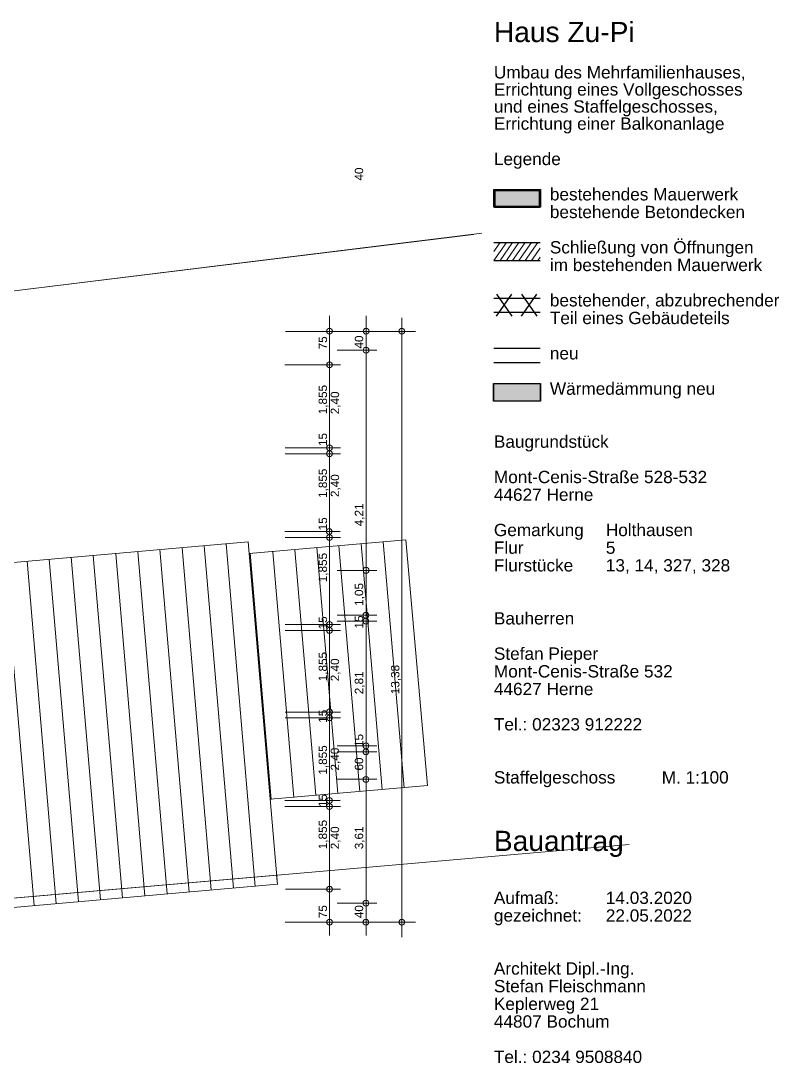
# Model space of a CAD drawing. Header units: millimetres. Extents: x 1502 to 41670, y -35 to 29713.
# Drawn here: x 24478 to 41670, y 4888 to 28530 of the extents above; entities that cross this region are included whole.
import ezdxf

# ---------------------------------------------------------------- set-up
doc = ezdxf.new("R2010")
doc.units = ezdxf.units.MM
doc.header["$LTSCALE"] = 50
for name, color, linetype in [('05_Linien_stark', 7, 'Continuous'), ('06_Linien_fein', 3, 'Continuous'), ('07_Bemassung', 6, 'Continuous'), ('10_Text', 7, 'Continuous'), ('12_Plankopf', 140, 'Continuous')]:
    doc.layers.add(name, color=color, linetype=linetype)
doc.styles.add('PLAN', font='arial.ttf')

msp = doc.modelspace()

# ---------------------------------------------------------------- hatches: boundary and pattern name
at = {"layer": '12_Plankopf'}
for points in [[(35203, 24703), (36256, 24703), (36256, 24303), (35203, 24303)], [(35197, 20303), (36260, 20303), (36260, 19903), (35197, 19903)]]:
    msp.add_hatch(color=7, dxfattribs=at).paths.add_polyline_path(points)

# ---------------------------------------------------------------- linework, layer by layer
at = {"layer": '05_Linien_stark', "lineweight": 15}
for p, q in [((4053, 19916), (34741, 23684)), ((4239, 19943), (34928, 23711)), ((32551, 21057), (31652, 21057)), ((31723, 20727), (30465, 20727)), ((31723, 18847), (30468, 18847)), ((31725, 18712), (30470, 18712)), ((31718, 16947), (30464, 16947)), ((31722, 16812), (30467, 16812)), ((32551, 16065), (31652, 16065)), ((32548, 14912), (31648, 14912)), ((32548, 14912), (31648, 14912)), ((32550, 15046), (31651, 15046)), ((31721, 14705), (30467, 14705)), ((31723, 14838), (30469, 14838)), ((31724, 12853), (30470, 12853)), ((31724, 12722), (30470, 12722)), ((31720, 10845), (30466, 10845)), ((31721, 10711), (30466, 10711)), ((16665, 7961), (38271, 9851)), ((31726, 8832), (30474, 8832)), ((32548, 8518), (31648, 8518)), ((32548, 8518), (31648, 8518)), ((32548, 8518), (31648, 8518)), ((32548, 8518), (31648, 8518))]:
    msp.add_line(p, q, dxfattribs=at)
msp.add_lwpolyline([(30139, 10876), (29651, 16450), (33209, 16761), (33697, 11188)], close=True, dxfattribs=at)
at = {"layer": '05_Linien_stark', "lineweight": 18}
msp.add_lwpolyline([(30294, 8945), (23265, 8330), (23247, 8538), (30276, 9153)], close=True, dxfattribs=at)
at = {"layer": '06_Linien_fein', "lineweight": 9}
for p, q in [((16721, 15581), (29635, 16711)), ((28794, 8816), (28132, 16580)), ((29295, 8860), (28633, 16624)), ((29793, 8896), (29130, 16671)), ((30298, 8944), (29635, 16714)), ((32166, 11051), (31690, 16625)), ((33165, 11136), (32689, 16716)), ((25782, 8553), (25119, 16317)), ((26280, 8589), (25617, 16364)), ((26780, 8640), (26118, 16406)), ((27291, 8686), (26630, 16444)), ((27793, 8730), (27131, 16485)), ((28291, 8768), (27628, 16536)), ((30152, 10872), (29676, 16452)), ((30664, 10913), (30188, 16489)), ((31164, 10966), (30689, 16530)), ((24777, 8461), (24115, 16229)), ((25280, 8509), (24618, 16272))]:
    msp.add_line(p, q, dxfattribs=at)
at = {"layer": '07_Bemassung', "lineweight": 15}
for p, q in [((31476, 21836), (31476, 7786)), ((32304, 21836), (32304, 7784)), ((33117, 7745), (33117, 21794)), ((33425, 21480), (30475, 21480)), ((32552, 12085), (31652, 12085)), ((32547, 11951), (31647, 11951)), ((32549, 11326), (31649, 11326)), ((33422, 8087), (30470, 8087))]:
    msp.add_line(p, q, dxfattribs=at)
at = {"layer": '07_Bemassung', "lineweight": 9}
for p, q in [((31662, 11007), (31187, 16581)), ((32667, 11095), (32191, 16670))]:
    msp.add_line(p, q, dxfattribs=at)
at = {"layer": '07_Bemassung', "lineweight": 18}
for centre, radius in [((31475, 21489), 65.8), ((32305, 21489), 65.8), ((33115, 21490), 65.8), ((32303, 21058), 65.8), ((31475, 20728), 65.8), ((31474, 18847), 65.8), ((31476, 18712), 65.8), ((31470, 16947), 65.8), ((31473, 16813), 65.8), ((32304, 16066), 66.2), ((31475, 14838), 65.8), ((32300, 15046), 66.2), ((32302, 14913), 65.8), ((31473, 14705), 65.8), ((31475, 12854), 65.8), ((31476, 12722), 65.8), ((32302, 12085), 66.2), ((32300, 11949), 66.2), ((32302, 11324), 66.2), ((31472, 10845), 65.8), ((31472, 10711), 65.8), ((31477, 8832), 65.8), ((32302, 8518), 65.8), ((32302, 8518), 65.8), ((31477, 8088), 65.8), ((32301, 8085), 65.8), ((33114, 8086), 65.8)]:
    msp.add_circle(centre, radius, dxfattribs=at)
at = {"layer": '12_Plankopf', "lineweight": 15}
for p, q in [((35202, 23096), (35486, 23503)), ((35202, 23296), (35344, 23500)), ((35344, 23093), (35627, 23500)), ((35486, 23093), (35770, 23500)), ((35627, 23093), (35911, 23500)), ((35770, 23093), (36054, 23500)), ((35911, 23093), (36195, 23500)), ((36054, 23093), (36249, 23373)), ((36195, 23093), (36249, 23170))]:
    msp.add_line(p, q, dxfattribs=at)
at = {"layer": '12_Plankopf', "lineweight": 25}
for p, q in [((35202, 23500), (36249, 23500)), ((35202, 23096), (36249, 23096)), ((35202, 22243), (36252, 22243)), ((35828, 21831), (36178, 22331)), ((35828, 22331), (36178, 21831)), ((35202, 21920), (36252, 21920)), ((35202, 21103), (36249, 21103)), ((35202, 20780), (36249, 20780))]:
    msp.add_line(p, q, dxfattribs=at)
at = {"layer": '12_Plankopf', "lineweight": 30}
for p, q in [((35260, 21831), (35610, 22331)), ((35260, 22331), (35610, 21831))]:
    msp.add_line(p, q, dxfattribs=at)
at = {"layer": '12_Plankopf'}
for points in [[(35203, 24703), (36256, 24703), (36256, 24303), (35203, 24303)], [(35197, 20303), (36260, 20303), (36260, 19903), (35197, 19903)]]:
    msp.add_lwpolyline(points, close=True, dxfattribs=at)
at = {"layer": '12_Plankopf', "lineweight": 50}
msp.add_lwpolyline([(35215, 24691), (36245, 24691), (36245, 24314), (35215, 24314)], close=True, dxfattribs=at)
at = {"layer": '12_Plankopf', "lineweight": 18}
msp.add_lwpolyline([(35201, 20299), (36255, 20299), (36255, 19907), (35201, 19907)], close=True, dxfattribs=at)

# ---------------------------------------------------------------- texts
at = {"layer": '07_Bemassung', "style": 'PLAN'}
for s, p in [('75', (31419, 21077)), ('40', (32239, 21097)), ('1,855', (31419, 19606)), ('2,40', (31693, 19606)), ('15', (31419, 18885)), ('1,855', (31419, 17708)), ('2,40', (31693, 17728)), ('4,21', (32239, 17066)), ('15', (31419, 16973)), ('1,855', (31419, 15796)), ('1,05', (32239, 15261)), ('15', (31419, 14727)), ('15', (32239, 14747)), ('1,855', (31419, 13550)), ('2,40', (31693, 13550)), ('2,81', (32239, 13256)), ('13,38', (33060, 13256)), ('15', (31419, 12608)), ('15', (32239, 12060)), ('1,855', (31419, 11432)), ('2,40', (31693, 11525)), ('60', (32239, 11525)), ('15', (31419, 10696)), ('1,855', (31419, 9740)), ('2,40', (31693, 9740)), ('3,61', (32239, 9740)), ('75', (31419, 8176)), ('40', (32239, 8176))]:
    msp.add_text(s, height=190.5, rotation=90, dxfattribs=at).set_placement(p)
at = {"layer": '10_Text', "style": 'PLAN'}
msp.add_text('40', height=190.5, rotation=90, dxfattribs=at).set_placement((32239, 24907))
at = {"layer": '12_Plankopf', "style": 'PLAN'}
for s, height, p in [('Haus Zu-Pi', 457, (35202, 28048)), ('Umbau des Mehrfamilienhauses,', 279.4, (35202, 27223)), ('Errichtung eines Vollgeschosses', 279.4, (35202, 26835)), ('und eines Staffelgeschosses,', 279.4, (35202, 26447)), ('Errichtung einer Balkonanlage', 279.4, (35202, 26059)), ('Legende', 279.3, (35202, 25258)), ('bestehendes Mauerwerk', 279.26, (36471, 24456)), ('bestehende Betondecken', 279.26, (36471, 24055)), ('Schließung von Öffnungen', 279.26, (36471, 23254)), ('im bestehenden Mauerwerk', 279.26, (36471, 22853)), ('bestehender, abzubrechender', 279.26, (36471, 22052)), ('Teil eines Gebäudeteils', 279.26, (36471, 21651)), ('neu', 279.3, (36471, 20849)), ('Wärmedämmung neu', 279.26, (36471, 20048)), ('Baugrundstück', 279.26, (35202, 18846)), ('Mont-Cenis-Straße 528-532', 279.26, (35202, 18044)), ('44627 Herne', 279.26, (35202, 17643)), ('Gemarkung', 279.3, (35202, 16842)), ('Holthausen', 279.3, (37740, 16842)), ('Flur', 279.3, (35202, 16441)), ('5', 279, (37740, 16441)), ('Flurstücke', 279.3, (35202, 16040)), ('13, 14, 327, 328', 279.26, (37740, 16040)), ('Bauherren', 279.3, (35202, 14838)), ('Stefan Pieper', 279.26, (35202, 14037)), ('Mont-Cenis-Straße 532', 279.26, (35202, 13636)), ('44627 Herne', 279.26, (35202, 13235)), ('Tel.: 02323 912222', 279.26, (35202, 12434)), ('Staffelgeschoss', 279.26, (35202, 11231)), ('M. 1:100', 279.3, (39008, 11231)), ('Bauantrag', 457, (35202, 9701)), ('Aufmaß:', 279.3, (35202, 8499)), ('14.03.2020', 279.3, (37740, 8499)), ('gezeichnet:', 279.26, (35202, 8098)), ('22.05.2022', 279.3, (37740, 8098)), ('Architekt Dipl.-Ing.', 279.26, (35202, 6896)), ('Stefan Fleischmann', 279.26, (35202, 6495)), ('Keplerweg 21', 279.26, (35202, 6094)), ('44807 Bochum', 279.26, (35202, 5694)), ('Tel.: 0234 9508840', 279.26, (35202, 4892))]:
    msp.add_text(s, height=height, dxfattribs=at).set_placement(p)

doc.saveas('drawing.dxf')
